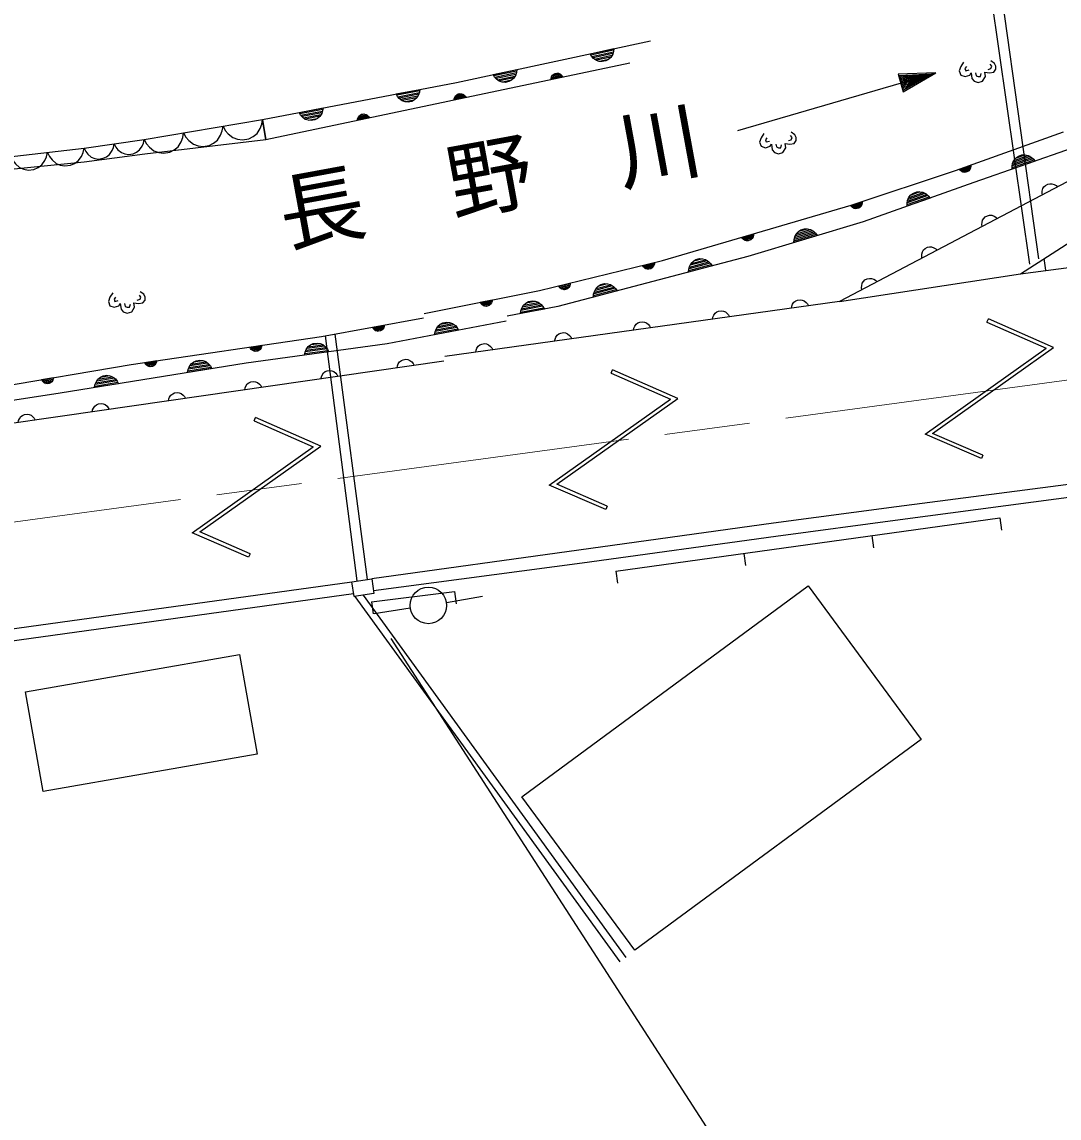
# Model space of a CAD drawing. Units: millimetres, scale not verified. Extents: x 40000 to 680000, y 20000 to 380000.
# Drawn here: x 373105 to 415541, y 246356 to 291187 of the extents above; entities that cross this region are included whole.
import ezdxf
from ezdxf.enums import TextEntityAlignment as Align

# ---------------------------------------------------------------- set-up
doc = ezdxf.new("R2010")
doc.units = ezdxf.units.MM
doc.header["$LTSCALE"] = 1000
doc.linetypes.add('CHAIN', pattern=[18.5, 12, -1.5, 3.5, -1.5])
doc.layers.add('M-BGD', color=7, linetype='Continuous', lineweight=25)
doc.layers.add('M-BMK', color=2, linetype='CHAIN', lineweight=13)
doc.styles.add('ＭＳ ゴシック', font='')
doc.styles.get('ＭＳ ゴシック').set_extended_font_data('MS Gothic')

# ---------------------------------------------------------------- blocks, each defined once
blk = doc.blocks.new('BUHIN35')
at = {"color": 7, "linetype": 'Continuous', "lineweight": 25}
for p, q in [((-354, -283), (19, 450)), ((92, 458), (-315, -345)), ((-271, -395), (159, 452)), ((-251, 335), (-419, 3)), ((-416, -128), (-142, 411)), ((-58, 439), (-387, -210))]:
    blk.add_line(p, q, dxfattribs=at)
blk.add_lwpolyline([(-226, -446), (-311, -358), (-372, -263), (-426, -126), (-429, -1), (-410, 121), (-339, 259), (-253, 347), (-149, 418), (-7, 455), (107, 464), (226, 446)], close=True, dxfattribs=at)
blk = doc.blocks.new('BUHIN43')
at = {"color": 7, "linetype": 'Continuous', "lineweight": 25}
for p, q in [((139, 195), (-84, -224)), ((-50, -228), (161, 169)), ((180, 138), (-14, -225)), ((25, -220), (195, 101)), ((209, 60), (67, -207)), ((122, -170), (210, -5))]:
    blk.add_line(p, q, dxfattribs=at)
blk.add_lwpolyline([(117, 221), (159, 176), (188, 128), (214, 59), (215, -4), (204, -64), (167, -133), (123, -176), (71, -210), (-1, -228), (-58, -231), (-117, -221)], close=True, dxfattribs=at)
blk = doc.blocks.new('BUHIN48')
at = {"color": 7, "linetype": 'Continuous', "lineweight": 25}
blk.add_lwpolyline([(-85, -340), (-156, -293), (-212, -236), (-271, -152), (-293, -68), (-297, 18), (-270, 123), (-227, 197), (-167, 262), (-76, 309), (0, 334), (85, 340)], dxfattribs=at)
blk = doc.blocks.new('BUHIN49')
at = {"color": 7, "linetype": 'Continuous', "lineweight": 25}
blk.add_lwpolyline([(-195, -291), (-246, -223), (-279, -150), (-306, -52), (-298, 35), (-273, 117), (-213, 208), (-147, 262), (-69, 303), (33, 317), (113, 314), (195, 291)], dxfattribs=at)
blk = doc.blocks.new('BUHIN99')
at = {"color": 7, "linetype": 'Continuous', "lineweight": 25}
for p, q in [((297, 376), (-190, -440)), ((-123, -450), (338, 322)), ((373, 258), (-49, -448)), ((27, -442), (401, 183)), ((423, 99), (113, -420)), ((227, -351), (418, -31))]:
    blk.add_line(p, q, dxfattribs=at)
blk.add_lwpolyline([(256, 429), (335, 336), (389, 237), (433, 96), (428, -29), (400, -149), (321, -282), (228, -364), (120, -427), (-24, -455), (-138, -456), (-256, -429)], close=True, dxfattribs=at)
blk = doc.blocks.new('BUHIN100')
at = {"color": 7, "linetype": 'Continuous', "lineweight": 25}
for p, q in [((289, 382), (-180, -444)), ((-114, -453), (331, 329)), ((367, 266), (-40, -449)), ((37, -441), (396, 192)), ((421, 109), (122, -417)), ((235, -346), (419, -22))]:
    blk.add_line(p, q, dxfattribs=at)
blk.add_lwpolyline([(247, 435), (327, 343), (384, 245), (431, 106), (429, -19), (403, -140), (327, -275), (236, -359), (130, -425), (-14, -455), (-129, -459), (-247, -435)], close=True, dxfattribs=at)
blk = doc.blocks.new('BUHIN101')
at = {"color": 7, "linetype": 'Continuous', "lineweight": 25}
for p, q in [((-211, -54), (-60, 209)), ((-117, 173), (-209, 12)), ((-18, 220), (-199, -95)), ((-184, -132), (20, 224)), ((58, 226), (-166, -164)), ((-145, -191), (91, 222))]:
    blk.add_line(p, q, dxfattribs=at)
blk.add_lwpolyline([(-124, -217), (-164, -171), (-192, -122), (-216, -52), (-214, 10), (-202, 71), (-163, 138), (-118, 180), (-64, 212), (8, 227), (65, 229), (124, 217)], close=True, dxfattribs=at)
blk = doc.blocks.new('BUHIN105')
at = {"color": 7, "linetype": 'Continuous', "lineweight": 25}
blk.add_lwpolyline([(-433, -614), (-259, -667), (-87, -678), (132, -653), (301, -570), (449, -458), (583, -268), (638, -91), (660, 96), (609, 310), (539, 465), (433, 614)], dxfattribs=at)
blk = doc.blocks.new('BUHIN106')
at = {"color": 7, "linetype": 'Continuous', "lineweight": 25}
blk.add_lwpolyline([(-341, -518), (-196, -558), (-54, -562), (126, -536), (264, -463), (383, -367), (488, -206), (530, -59), (542, 96), (495, 272), (433, 399), (341, 518)], dxfattribs=at)
blk = doc.blocks.new('BUHIN107')
at = {"color": 7, "linetype": 'Continuous', "lineweight": 25}
blk.add_lwpolyline([(-436, -694), (-243, -742), (-56, -744), (182, -704), (361, -604), (515, -474), (650, -258), (701, -63), (713, 142), (646, 373), (560, 538), (436, 694)], dxfattribs=at)
blk = doc.blocks.new('BUHIN112')
at = {"color": 7, "linetype": 'Continuous', "lineweight": 25}
for points in [[(-644, -202), (-591, -403), (-497, -562), (-327, -637), (-166, -544), (-81, -358), (-109, -259), (85, -391), (224, -393), (380, -306), (454, -131), (388, 82), (239, 179), (388, 303), (482, 455), (457, 597), (365, 679), (238, 711), (62, 671)], [(244, 355), (295, 465), (248, 547), (143, 559)], [(8, -127), (115, -182), (192, -140), (254, -69), (184, 33)], [(-435, -226), (-407, -331), (-323, -365), (-256, -244)]]:
    blk.add_lwpolyline(points, dxfattribs=at)
blk = doc.blocks.new('BUHIN125')
at = {"color": 7, "linetype": 'Continuous', "lineweight": 25}
for points in [[(-645, -198), (-594, -399), (-500, -559), (-331, -635), (-169, -543), (-84, -358), (-110, -258), (83, -391), (221, -394), (378, -308), (454, -134), (389, 80), (240, 178), (390, 301), (485, 452), (461, 594), (369, 676), (242, 709), (66, 670)], [(246, 354), (298, 463), (251, 545), (147, 558)], [(7, -127), (114, -182), (191, -141), (254, -71), (184, 31)], [(-436, -223), (-409, -328), (-325, -363), (-257, -243)]]:
    blk.add_lwpolyline(points, dxfattribs=at)
blk = doc.blocks.new('BUHIN309')
at = {"color": 7, "linetype": 'Continuous', "lineweight": 25}
blk.add_circle((0, 0), 746, dxfattribs=at)
blk = doc.blocks.new('BUHIN359')
at = {"color": 7, "linetype": 'Continuous', "lineweight": 25}
for p, q in [((-426, -87), (-101, 423)), ((-217, 357), (-417, 43)), ((-15, 442), (-406, -172)), ((-380, -247), (62, 447)), ((136, 447), (-347, -313)), ((-308, -367), (202, 434))]:
    blk.add_line(p, q, dxfattribs=at)
blk.add_lwpolyline([(-268, -422), (-344, -326), (-395, -225), (-436, -84), (-427, 41), (-396, 160), (-313, 291), (-218, 370), (-108, 430), (37, 454), (151, 452), (268, 422)], close=True, dxfattribs=at)
blk = doc.blocks.new('BUHIN365')
at = {"color": 7, "linetype": 'Continuous', "lineweight": 25}
for p, q in [((157, 181), (-105, -216)), ((-72, -222), (176, 154)), ((192, 121), (-34, -223)), ((4, -221), (204, 83)), ((214, 40), (47, -212)), ((106, -180), (208, -25))]:
    blk.add_line(p, q, dxfattribs=at)
blk.add_lwpolyline([(138, 209), (175, 160), (199, 110), (219, 39), (213, -24), (197, -83), (154, -148), (106, -187), (51, -216), (-22, -227), (-79, -225), (-138, -209)], close=True, dxfattribs=at)
blk = doc.blocks.new('BUHIN366')
at = {"color": 7, "linetype": 'Continuous', "lineweight": 25}
for p, q in [((153, 185), (-100, -218)), ((-67, -224), (172, 157)), ((189, 125), (-29, -223)), ((9, -221), (202, 87)), ((213, 45), (52, -211)), ((110, -178), (209, -20))]:
    blk.add_line(p, q, dxfattribs=at)
blk.add_lwpolyline([(133, 212), (171, 164), (197, 114), (218, 44), (214, -19), (199, -79), (157, -144), (110, -184), (56, -215), (-17, -227), (-74, -226), (-133, -212)], close=True, dxfattribs=at)
blk = doc.blocks.new('BUHIN368')
at = {"color": 7, "linetype": 'Continuous', "lineweight": 25}
blk.add_lwpolyline([(-193, -292), (-245, -224), (-278, -152), (-306, -54), (-299, 34), (-274, 116), (-214, 206), (-148, 261), (-71, 303), (31, 317), (111, 315), (193, 292)], dxfattribs=at)
blk = doc.blocks.new('BUHIN369')
at = {"color": 7, "linetype": 'Continuous', "lineweight": 25}
blk.add_lwpolyline([(-194, -291), (-245, -223), (-279, -151), (-306, -53), (-299, 35), (-273, 117), (-213, 207), (-147, 262), (-70, 303), (32, 317), (112, 314), (194, 291)], dxfattribs=at)
blk = doc.blocks.new('BUHIN372')
at = {"color": 7, "linetype": 'Continuous', "lineweight": 25}
blk.add_line((0, 0), (411, -284), dxfattribs=at)
blk = doc.blocks.new('BUHIN373')
at = {"color": 7, "linetype": 'Continuous', "lineweight": 25}
blk.add_line((0, 0), (415, -278), dxfattribs=at)

msp = doc.modelspace()

# ---------------------------------------------------------------- linework, layer by layer
at = {"layer": 'M-BGD'}
for p, q in [((410094, 310898), (414325, 281285)), ((414709, 281501), (410620, 310809)), ((390884, 288716), (398823, 290415)), ((397978, 289507), (383082, 286369)), ((382951, 287198), (390884, 288716)), ((402402, 286740), (410495, 289108)), ((378103, 286381), (382951, 287198)), ((383082, 286369), (382951, 287198)), ((382951, 287198), (383082, 286369)), ((411302, 285109), (415726, 286691)), ((375647, 286021), (378103, 286381)), ((383082, 286369), (378138, 285775)), ((416121, 286032), (412054, 284620)), ((366693, 284997), (375647, 286021)), ((378138, 285775), (375650, 285446)), ((414472, 285592), (413622, 285296)), ((413637, 285368), (414414, 285638)), ((414351, 285682), (413663, 285443)), ((413700, 285522), (414271, 285720)), ((414140, 285741), (413788, 285619)), ((375650, 285446), (366685, 284582)), ((411931, 285301), (411484, 285141)), ((411506, 285116), (411930, 285267)), ((411923, 285232), (411536, 285093)), ((411567, 285071), (411910, 285194)), ((411892, 285154), (411607, 285052)), ((413619, 285229), (414516, 285541)), ((416396, 284915), (406550, 279754)), ((407040, 283694), (411302, 285109)), ((411673, 285043), (411849, 285105)), ((412054, 284620), (407530, 283013)), ((407483, 283809), (407033, 283659)), ((409324, 283716), (410219, 284034)), ((410175, 284085), (409326, 283784)), ((409341, 283855), (410116, 284130)), ((410053, 284174), (409367, 283931)), ((409403, 284010), (409973, 284212)), ((409841, 284232), (409490, 284107)), ((399315, 281424), (407040, 283694)), ((407054, 283633), (407481, 283775)), ((407473, 283739), (407083, 283610)), ((407114, 283587), (407459, 283702)), ((407441, 283663), (407154, 283567)), ((407219, 283556), (407396, 283615)), ((413968, 280887), (418020, 283490)), ((407530, 283013), (402811, 281597)), ((403033, 282484), (402577, 282350)), ((402598, 282324), (403030, 282451)), ((404697, 282228), (405607, 282501)), ((405565, 282554), (404703, 282295)), ((404721, 282366), (405509, 282602)), ((405448, 282649), (404751, 282440)), ((404791, 282517), (405370, 282691)), ((405240, 282717), (404883, 282610)), ((403020, 282415), (402626, 282300)), ((402656, 282276), (403005, 282378)), ((402985, 282340), (402695, 282255)), ((402760, 282241), (402939, 282294)), ((402811, 281597), (395025, 279546)), ((413968, 280887), (420375, 281731)), ((394281, 280200), (399315, 281424)), ((415000, 281029), (414934, 281507)), ((406550, 279754), (413968, 280887)), ((389562, 279265), (394281, 280200)), ((406550, 279754), (390404, 277507)), ((392342, 279784), (391876, 279691)), ((391894, 279663), (392335, 279751)), ((394101, 279752), (393735, 279683)), ((392323, 279716), (391920, 279636)), ((391948, 279610), (392305, 279681)), ((392281, 279644), (391984, 279586)), ((392048, 279566), (392231, 279603)), ((395025, 279546), (392953, 279153)), ((393511, 279322), (394444, 279499)), ((394408, 279556), (393523, 279388)), ((393549, 279457), (394357, 279610)), ((394301, 279663), (393586, 279527)), ((393633, 279600), (394228, 279713)), ((385361, 278320), (389533, 279081)), ((392923, 278948), (388043, 278019)), ((390595, 278886), (390229, 278817)), ((412590, 278904), (412650, 279041)), ((412590, 278904), (415015, 277838)), ((415318, 277868), (412650, 279041)), ((387239, 268386), (385924, 278423)), ((387935, 278758), (387468, 278673)), ((387486, 278644), (387929, 278725)), ((387916, 278691), (387511, 278617)), ((387539, 278590), (387897, 278656)), ((387873, 278620), (387575, 278565)), ((387639, 278545), (387822, 278579)), ((390005, 278456), (390938, 278633)), ((390902, 278690), (390018, 278522)), ((390043, 278590), (390851, 278744)), ((390795, 278797), (390080, 278661)), ((390127, 278734), (390722, 278847)), ((377577, 277183), (385361, 278320)), ((388043, 278019), (382280, 277237)), ((384820, 277897), (385419, 277978)), ((385294, 278024), (384925, 277974)), ((386823, 268325), (385528, 278350)), ((384682, 277626), (385624, 277754)), ((385590, 277812), (384699, 277691)), ((384727, 277758), (385542, 277869)), ((385489, 277925), (384769, 277827)), ((410061, 274326), (415015, 277838)), ((410365, 274358), (415318, 277868)), ((363523, 274805), (377577, 277183)), ((382280, 277237), (374663, 276001)), ((390364, 277318), (374769, 275057)), ((397211, 276823), (397271, 276961)), ((397211, 276823), (399637, 275757)), ((399940, 275788), (397271, 276961)), ((374663, 276001), (369241, 275170)), ((394682, 272246), (399637, 275757)), ((394987, 272278), (399940, 275788)), ((374769, 275057), (357133, 272571)), ((382602, 274874), (382662, 275011)), ((382602, 274874), (385028, 273808)), ((385331, 273839), (382662, 275011)), ((412367, 273331), (410061, 274326)), ((412427, 273468), (410365, 274358)), ((380073, 270297), (385028, 273808)), ((380378, 270328), (385331, 273839)), ((412427, 273468), (412367, 273331)), ((396989, 271250), (394682, 272246)), ((397048, 271388), (394987, 272278)), ((417313, 272454), (408890, 271353)), ((409036, 270835), (417320, 271930)), ((397048, 271388), (396989, 271250)), ((408890, 271353), (403852, 270690)), ((397401, 268726), (413112, 270902)), ((403953, 270150), (409036, 270835)), ((403852, 270690), (395893, 269585)), ((382380, 269301), (380073, 270297)), ((382439, 269439), (380378, 270328)), ((396030, 269067), (403953, 270150)), ((382439, 269439), (382380, 269301)), ((395893, 269585), (387417, 268413)), ((387488, 267938), (396030, 269067)), ((360922, 264732), (386606, 268293)), ((386606, 268293), (387417, 268413)), ((386696, 267685), (386606, 268293)), ((387417, 268413), (387507, 267805)), ((393554, 259497), (405268, 268122)), ((405268, 268122), (409891, 261845)), ((361153, 264279), (386678, 267805)), ((387507, 267805), (386696, 267685)), ((397576, 252742), (386733, 267690)), ((387067, 267740), (397819, 252918)), ((387410, 267469), (390809, 267886)), ((390475, 267448), (391953, 267700)), ((388994, 267210), (387511, 266985)), ((388196, 265967), (405836, 238692)), ((373256, 263792), (382012, 265322)), ((382012, 265322), (382725, 261242)), ((373969, 259712), (373256, 263792)), ((409891, 261845), (398176, 253219)), ((382725, 261242), (373969, 259712)), ((398176, 253219), (393554, 259497))]:
    msp.add_line(p, q, dxfattribs=at)
for points in [[(410495, 289108), (408950, 289047), (409161, 288327)], [(410200, 289022), (409219, 288461), (409072, 288965)], [(410056, 288980), (409257, 288531), (409142, 288927)], [(409909, 288936), (409296, 288601), (409211, 288889)], [(409765, 288894), (409334, 288671), (409281, 288851)], [(413616, 285162), (413616, 285284), (413638, 285395), (413694, 285531), (413778, 285623), (413877, 285697), (414023, 285748), (414147, 285751), (414270, 285731), (414398, 285659), (414487, 285586), (414560, 285490)], [(411933, 285335), (411933, 285274), (411922, 285218), (411895, 285150), (411853, 285103), (411804, 285066), (411731, 285040), (411670, 285037), (411608, 285047), (411543, 285083), (411499, 285118), (411462, 285166)], [(409321, 283649), (409320, 283771), (409342, 283882), (409397, 284018), (409481, 284112), (409579, 284186), (409725, 284238), (409848, 284242), (409972, 284222), (410100, 284151), (410190, 284080), (410263, 283984)], [(407485, 283842), (407484, 283781), (407473, 283726), (407444, 283658), (407401, 283613), (407351, 283576), (407277, 283552), (407216, 283551), (407154, 283562), (407091, 283599), (407047, 283636), (407011, 283685)], [(403036, 282518), (403033, 282457), (403019, 282402), (402988, 282336), (402944, 282291), (402892, 282257), (402818, 282235), (402756, 282236), (402695, 282250), (402633, 282289), (402590, 282327), (402556, 282377)], [(404691, 282161), (404697, 282283), (404724, 282393), (404786, 282526), (404874, 282615), (404975, 282685), (405124, 282730), (405247, 282727), (405370, 282702), (405495, 282624), (405580, 282548), (405649, 282449)], [(392348, 279817), (392339, 279757), (392321, 279703), (392283, 279640), (392235, 279600), (392181, 279570), (392105, 279555), (392044, 279562), (391984, 279580), (391926, 279625), (391887, 279667), (391857, 279720)], [(393498, 279256), (393515, 279377), (393554, 279483), (393629, 279609), (393726, 279689), (393834, 279748), (393987, 279777), (394109, 279762), (394228, 279723), (394345, 279633), (394422, 279549), (394480, 279443)], [(389992, 278390), (390010, 278510), (390048, 278617), (390123, 278743), (390220, 278823), (390328, 278881), (390481, 278910), (390603, 278895), (390722, 278857), (390839, 278767), (390916, 278683), (390974, 278577)], [(387942, 278791), (387933, 278731), (387913, 278678), (387875, 278615), (387826, 278576), (387772, 278547), (387696, 278533), (387635, 278541), (387575, 278560), (387517, 278606), (387479, 278648), (387450, 278701)], [(384666, 277561), (384690, 277680), (384734, 277784), (384816, 277906), (384917, 277981), (385028, 278034), (385182, 278054), (385303, 278033), (385420, 277988), (385532, 277893), (385604, 277804), (385657, 277695)]]:
    msp.add_lwpolyline(points, close=True, dxfattribs=at)
for points in [[(410348, 289065), (409181, 288391), (409002, 289003), (410344, 289064)], [(409361, 288776), (409617, 288851), (409372, 288740), (409351, 288812), (409617, 288851)]]:
    msp.add_lwpolyline(points, dxfattribs=at)
at = {"layer": 'M-BMK'}
msp.add_line((507933, 288921), (335783, 265754), dxfattribs=at)

# ---------------------------------------------------------------- block references
at = {"layer": 'M-BGD', "rotation": 311.68544}
for name, p in [('BUHIN100', (396838, 289990)), ('BUHIN112', (412209, 289193)), ('BUHIN100', (392869, 289141)), ('BUHIN101', (394998, 288879)), ('BUHIN99', (388901, 288336)), ('BUHIN101', (391031, 288043)), ('BUHIN107', (382143, 287062)), ('BUHIN99', (384934, 287577)), ('BUHIN107', (380527, 286790)), ('BUHIN101', (387075, 287210)), ('BUHIN107', (378911, 286517)), ('BUHIN112', (404040, 286279)), ('BUHIN105', (373409, 285765)), ('BUHIN105', (374901, 285936)), ('BUHIN106', (376261, 286111)), ('BUHIN106', (377489, 286291)), ('BUHIN48', (415166, 284270)), ('BUHIN48', (412704, 282979)), ('BUHIN48', (410242, 281689)), ('BUHIN35', (400864, 281084)), ('BUHIN43', (398744, 281285)), ('BUHIN125', (377396, 279757)), ('BUHIN43', (395299, 280447)), ('BUHIN35', (396971, 280059)), ('BUHIN48', (407781, 280399)), ('BUHIN49', (404935, 279529)), ('BUHIN49', (401706, 279080)), ('BUHIN49', (398477, 278630)), ('BUHIN49', (395248, 278181)), ('BUHIN365', (382674, 277927)), ('BUHIN49', (392019, 277732)), ('BUHIN365', (378372, 277299)), ('BUHIN359', (380376, 276928)), ('BUHIN368', (388804, 277092)), ('BUHIN368', (385686, 276640)), ('BUHIN366', (374149, 276603)), ('BUHIN359', (376567, 276310)), ('BUHIN368', (382567, 276187)), ('BUHIN368', (379448, 275735)), ('BUHIN368', (376329, 275283)), ('BUHIN369', (373300, 274850)), ('BUHIN373', (413112, 270902)), ('BUHIN373', (407875, 270177)), ('BUHIN373', (402638, 269451)), ('BUHIN373', (397401, 268726)), ('BUHIN309', (389735, 267322)), ('BUHIN372', (390809, 267886)), ('BUHIN372', (387410, 267469))]:
    msp.add_blockref(name, p, dxfattribs=at)

# ---------------------------------------------------------------- texts
at = {"layer": 'M-BGD', "style": 'ＭＳ ゴシック'}
msp.add_text('長\u3000野\u3000川', height=2566, rotation=10.4, dxfattribs=at).set_placement((384010, 281266), align=Align.BOTTOM_LEFT)

doc.saveas('drawing.dxf')
